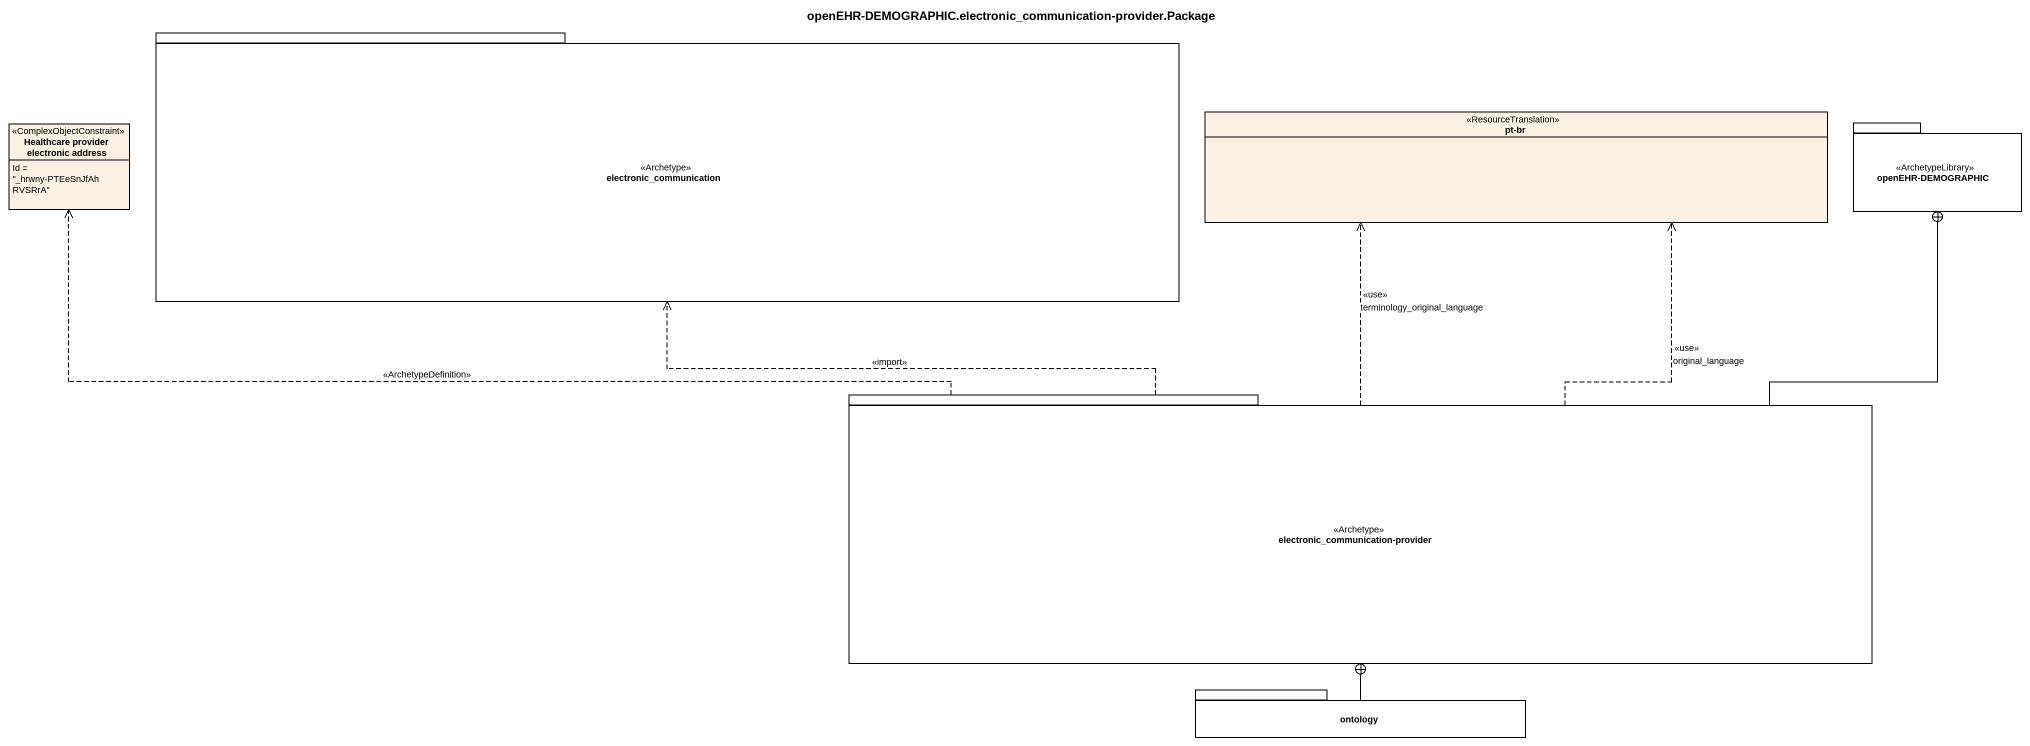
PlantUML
@startuml
title openEHR-DEMOGRAPHIC.electronic_communication-provider.Package
hide circle
hide empty members
package electronic_communication <<Archetype>> {
}
enum "pt-br" as pt_br <<ResourceTranslation>>
class "Healthcare provider electronic address" as Healthcare_provider <<ComplexObjectConstraint>> {
  Id = "_hrwny-PTEeSnJfAhRVSRrA"
}
package "openEHR-DEMOGRAPHIC" as openEHR_DEMOGRAPHIC <<ArchetypeLibrary>> {
}
package "electronic_communication-provider" as electronic_communication_2 <<Archetype>> {
}
package ontology {
}
electronic_communication_2 .left.> electronic_communication : <<import>>
electronic_communication_2 .up.> pt_br : <<use>>\nterminology_original_language
electronic_communication_2 .up.> pt_br : <<use>>\noriginal_language
electronic_communication_2 .left.> Healthcare_provider : <<ArchetypeDefinition>>
electronic_communication_2 -up-+ openEHR_DEMOGRAPHIC
ontology -up-+ electronic_communication_2
@enduml
